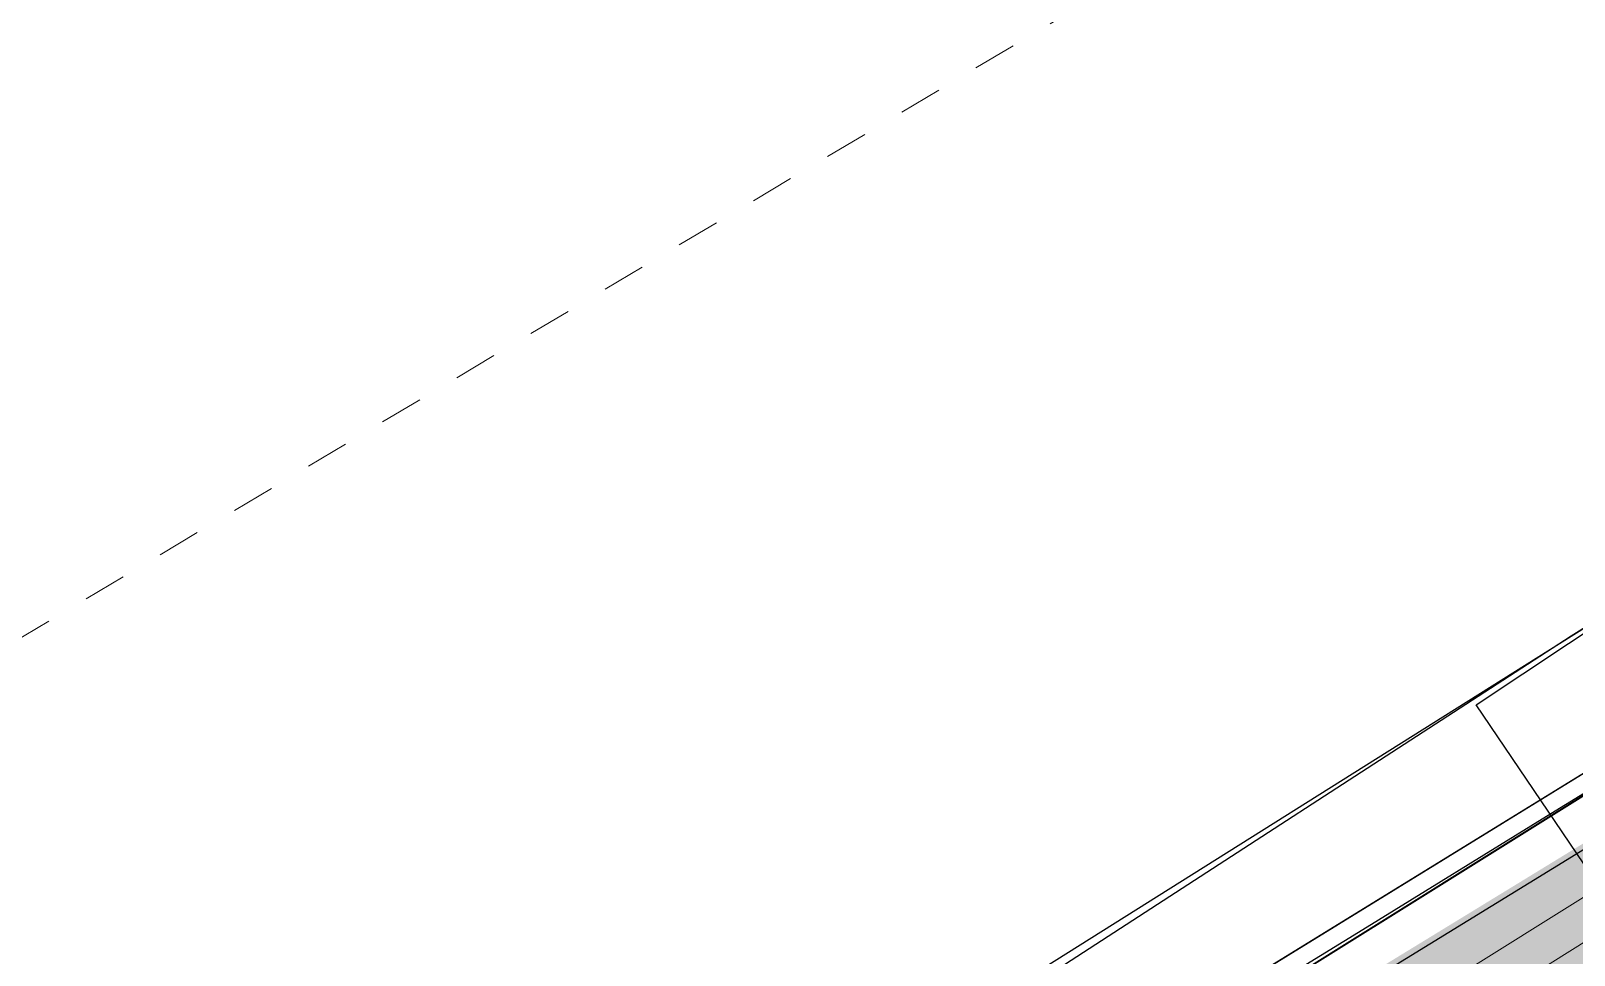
# Model space of a CAD drawing. Header units: metres. Extents: x 507649 to 508899, y 6966965 to 6967377.
# Drawn here: x 507755.558 to 507759.132, y 6967254.904 to 6967257.045 of the extents above; entities that cross this region are included whole.
import ezdxf

# ---------------------------------------------------------------- set-up
doc = ezdxf.new("R2010")
doc.units = ezdxf.units.M
doc.linetypes.add('AEC_Double Dash', pattern=[0.039, 0.015, -0.004, 0.006, -0.004, 0.006, -0.004])
doc.layers.add('_PROP-BDY', color=6, linetype='Continuous', plot=False)
doc.layers.add('defpoints_hatch_bdy', color=47, linetype='Continuous', plot=False)
for name, color, linetype, lineweight in [('A-FLOR', 252, 'Continuous', 5), ('C-PROP-LINE', 252, 'AEC_Double Dash', 5), ('D_UG_PIPES', 252, 'EXIST_SWD', 0)]:
    doc.layers.add(name, color=color, linetype=linetype, lineweight=lineweight)
for name, color, linetype in [('C_TEXT_2.5', 7, 'Continuous'), ('KRB_LIP', 6, 'Continuous'), ('mga2020bdy', 252, 'Continuous'), ('mga2020DR_GRATE', 252, 'Continuous'), ('mga2020ROAD_KERB_LIP', 252, 'Continuous'), ('PAV_CREST SAG', 2, 'Continuous'), ('TIN BORDER', 5, 'Continuous')]:
    doc.layers.add(name, color=color, linetype=linetype)
doc.layers.add('HATCH_PAVEMENT_FOOTPATH', color=7, linetype='Continuous', true_color=0xffe8a3)
doc.styles.get("Standard").update_dxf_attribs({"font": 'ARIALN.TTF'})
doc.linetypes.add('EXIST_SWD', pattern='A,5,-2.5,5,-2,["SWD",Standard,S=2.5,R=0,X=0,Y=-1.25],-8,5,-2.5,5,-2.5', length=37.5)

# ---------------------------------------------------------------- blocks, each defined once
blk = doc.blocks.new('XD_HATCH')
at = {"layer": 'HATCH_PAVEMENT_FOOTPATH'}
h = blk.add_hatch(color=256, dxfattribs=at)
h.dxf.hatch_style = 1
h.paths.add_polyline_path([(507751.8789, 6967248.3707), (507750.8192, 6967250.0668), (507764.199, 6967258.2482), (507768.6503, 6967260.7366), (507768.8747, 6967259.5551), (507765.4333, 6967257.405), (507765.6876, 6967256.9979)])
at = {"layer": 'defpoints_hatch_bdy', "color": 4}
blk.add_lwpolyline([(507751.8789, 6967248.3707), (507750.8192, 6967250.0668), (507764.6279, 6967258.6941), (507765.6876, 6967256.9979)], close=True, dxfattribs=at)
blk = doc.blocks.new('XE_SURVEY')
at = {"layer": 'D_UG_PIPES', "flags": 128}
blk.add_lwpolyline([(507716.9447, 6967228.7162), (507720.9949, 6967231.9946), (507721.8177, 6967232.6612), (507728.3424, 6967236.3598), (507737.4607, 6967241.5661), (507738.8597, 6967242.3772), (507740.1304, 6967243.1743), (507740.9775, 6967243.7057), (507743.9514, 6967245.5512), (507752.0419, 6967250.5306), (507755.8742, 6967252.8893), (507757.1491, 6967253.6795), (507759.1677, 6967254.9422), (507759.6377, 6967255.6032), (507762.3373, 6967262.6002), (507763.9398, 6967266.8052), (507765.5351, 6967271.013), (507768.1357, 6967277.8982)], dxfattribs=at)
at = {"layer": 'mga2020bdy'}
blk.add_polyline3d([(507733.0248, 6967239.0482, 4.469), (507736.0993, 6967240.9477, 4.4527), (507736.6834, 6967241.3067, 4.4393), (507736.9844, 6967241.4339, 4.4329), (507737.975, 6967242.3757, 4.4239), (507738.0041, 6967242.4202, 4.4222), (507740.823, 6967244.1743, 4.4566), (507752.055, 6967251.1994, 4.5262), (507759.1248, 6967255.6432, 4.4809), (507762.5143, 6967257.7594, 4.509), (507764.0703, 6967258.6973, 4.5203), (507768.0649, 6967260.9222, 4.5487), (507768.4417, 6967261.119, 4.552), (507772.9333, 6967263.3018, 4.591), (507777.8674, 6967265.5383, 4.6363), (507783.8819, 6967268.22, 4.6925)], dxfattribs=at)
at = {"layer": 'mga2020DR_GRATE'}
blk.add_polyline3d([(507758.9054, 6967255.4835, 4.4636), (507759.4411, 6967255.84, 4.4722), (507759.7746, 6967255.354, 4.3905), (507759.2387, 6967254.9913, 4.3703), (507758.9054, 6967255.4835, 4.4636)], dxfattribs=at)
at = {"layer": 'mga2020ROAD_KERB_LIP'}
blk.add_polyline3d([(507783.8819, 6967268.22, 4.6925), (507777.8674, 6967265.5383, 4.6363), (507772.9333, 6967263.3018, 4.591), (507768.4417, 6967261.119, 4.552), (507768.0649, 6967260.9222, 4.5487), (507764.0703, 6967258.6973, 4.5203), (507762.5143, 6967257.7594, 4.509), (507759.1248, 6967255.6432, 4.4809), (507757.4654, 6967254.5665, 4.4958), (507752.055, 6967251.1994, 4.5262), (507746.2396, 6967247.5524, 4.5016), (507740.823, 6967244.1743, 4.4566), (507737.975, 6967242.3757, 4.4239)], dxfattribs=at)
blk = doc.blocks.new('25027_BNP_Skygate Play-Sheet - 000101 - SITE PLAN')
at = {"layer": '_PROP-BDY'}
blk.add_line((-2226983.37, 4009381.75), (-2226983.37, 4059443.92), dxfattribs=at)
at = {"layer": 'A-FLOR'}
blk.add_line((-2227183.37, 4020426.11), (-2227183.37, 4019426.11), dxfattribs=at)
at = {"layer": 'C-PROP-LINE'}
blk.add_line((-2223988.2, 4059890.85), (-2225150.52, 4003276.32), dxfattribs=at)
blk = doc.blocks.new('XE_ARCH')
at = {"xscale": 0.001, "yscale": 0.001, "zscale": 0.001, "rotation": 121.996}
blk.add_blockref('25027_BNP_Skygate Play-Sheet - 000101 - SITE PLAN', (509988.1258, 6971273.7702), dxfattribs=at)
blk = doc.blocks.new('A$Cbbbd136e')
at = {"layer": 'TIN BORDER'}
blk.add_lwpolyline([(507817.1687, 6967271.1876), (507813.8445, 6967273.6154), (507808.9288, 6967275.4774), (507808.1997, 6967275.7245), (507804.9525, 6967276.4595), (507804.528, 6967276.5138), (507801.6279, 6967276.6376), (507799.5718, 6967276.4661), (507796.8888, 6967275.7211), (507794.1811, 6967274.1743), (507792.7892, 6967273.0951), (507788.3, 6967270.1058), (507772.9333, 6967263.3018), (507769.3113, 6967261.5314), (507767.9299, 6967260.7572), (507767.8185, 6967260.6875), (507764.6279, 6967258.6941), (507750.7608, 6967250.1603), (507738.4955, 6967242.8299), (507737.9172, 6967242.489), (507736.5955, 6967241.3754), (507732.9355, 6967239.1162)], dxfattribs=at)
blk = doc.blocks.new('XD_DESIGN BASE_1')
at = {"layer": 'KRB_LIP'}
blk.add_polyline3d([(507743.2597, 6967217.2114, 5.008), (507739.3059, 6967223.5285, 5.0155), (507739.3059, 6967223.5285, 5.0155), (507736.1297, 6967228.818, 4.9921), (507736.1297, 6967228.818, 4.9921), (507735.2572, 6967230.3489, 4.9038), (507734.7946, 6967232.0493, 4.8154), (507734.7713, 6967233.8113, 4.7271), (507734.7713, 6967233.8113, 4.7271), (507735.0309, 6967235.0921, 4.6748), (507735.5247, 6967236.302, 4.6224), (507735.5247, 6967236.302, 4.6224), (507736.2335, 6967237.4015, 4.57), (507737.1382, 6967238.3463, 4.5176), (507737.1382, 6967238.3463, 4.5176), (507739.7938, 6967240.6545, 4.5), (507750.7608, 6967250.1603, 4.6008), (507764.6279, 6967258.6941, 4.626), (507767.8185, 6967260.6875, 4.6018), (507767.9299, 6967260.7572, 4.601), (507769.3113, 6967261.5314, 4.5891), (507772.9333, 6967263.3018, 4.62)], dxfattribs=at)
at = {"layer": 'PAV_CREST SAG'}
for points in [[(507732.9355, 6967239.1162, 4.4693), (507736.5955, 6967241.3754, 4.4396), (507737.9172, 6967242.489, 4.4221), (507738.4955, 6967242.8299, 4.4145), (507750.7608, 6967250.1603, 4.6008), (507764.6279, 6967258.6941, 4.626), (507767.8185, 6967260.6875, 4.6018), (507767.9299, 6967260.7572, 4.601), (507769.3113, 6967261.5314, 4.5891), (507772.9333, 6967263.3018, 4.62), (507788.3, 6967270.1058, 4.7593), (507792.7892, 6967273.0951, 4.8954), (507794.1811, 6967274.1743, 4.9112), (507796.8888, 6967275.7211, 4.8316), (507799.5718, 6967276.4661, 4.9677), (507801.6279, 6967276.6376, 4.9723), (507804.528, 6967276.5138, 4.9791), (507804.9525, 6967276.4595, 4.9766), (507808.1997, 6967275.7245, 4.9574), (507808.9288, 6967275.4774, 4.953), (507813.8445, 6967273.6154, 4.8547), (507817.1687, 6967271.1876, 4.8622)], [(507755.2359, 6967252.8673, 4.7589), (507755.6618, 6967253.1294, 4.7597), (507756.0876, 6967253.3914, 4.7605), (507756.5134, 6967253.6535, 4.7612), (507756.9392, 6967253.9155, 4.762), (507757.3651, 6967254.1776, 4.7628), (507757.7909, 6967254.4397, 4.7636), (507758.2167, 6967254.7017, 4.7643), (507758.6425, 6967254.9638, 4.7651), (507759.0684, 6967255.2258, 4.7659), (507759.4942, 6967255.4879, 4.7667), (507759.92, 6967255.7499, 4.7674), (507760.3458, 6967256.012, 4.7682), (507760.7717, 6967256.274, 4.769), (507761.1975, 6967256.5361, 4.7698), (507761.6233, 6967256.7981, 4.7705), (507762.0492, 6967257.0602, 4.7713), (507762.475, 6967257.3222, 4.7721), (507762.9008, 6967257.5843, 4.7729), (507763.3266, 6967257.8464, 4.7736), (507763.7525, 6967258.1084, 4.7744), (507764.1783, 6967258.3705, 4.7752), (507764.4097, 6967258.5129, 4.7756)], [(507755.2359, 6967252.8673, 4.7589), (507755.6618, 6967253.1294, 4.7597), (507756.0876, 6967253.3914, 4.7605), (507756.5134, 6967253.6535, 4.7612), (507756.9392, 6967253.9155, 4.762), (507757.3651, 6967254.1776, 4.7628), (507757.7909, 6967254.4397, 4.7636), (507758.2167, 6967254.7017, 4.7643), (507758.6425, 6967254.9638, 4.7651), (507759.0684, 6967255.2258, 4.7659), (507759.4942, 6967255.4879, 4.7667), (507759.92, 6967255.7499, 4.7674), (507760.3458, 6967256.012, 4.7682), (507760.7717, 6967256.274, 4.769), (507761.1975, 6967256.5361, 4.7698), (507761.6233, 6967256.7981, 4.7705), (507762.0492, 6967257.0602, 4.7713), (507762.475, 6967257.3222, 4.7721), (507762.9008, 6967257.5843, 4.7729), (507763.3266, 6967257.8464, 4.7736), (507763.7525, 6967258.1084, 4.7744), (507764.1783, 6967258.3705, 4.7752), (507764.4097, 6967258.5129, 4.7756)], [(507755.2359, 6967252.8673, 4.7589), (507755.6618, 6967253.1294, 4.7597), (507756.0876, 6967253.3914, 4.7605), (507756.5134, 6967253.6535, 4.7612), (507756.9392, 6967253.9155, 4.762), (507757.3651, 6967254.1776, 4.7628), (507757.7909, 6967254.4397, 4.7636), (507758.2167, 6967254.7017, 4.7643), (507758.6425, 6967254.9638, 4.7651), (507759.0684, 6967255.2258, 4.7659), (507759.4942, 6967255.4879, 4.7667), (507759.92, 6967255.7499, 4.7674), (507760.3458, 6967256.012, 4.7682), (507760.7717, 6967256.274, 4.769), (507761.1975, 6967256.5361, 4.7698), (507761.6233, 6967256.7981, 4.7705), (507762.0492, 6967257.0602, 4.7713), (507762.475, 6967257.3222, 4.7721), (507762.9008, 6967257.5843, 4.7729), (507763.3266, 6967257.8464, 4.7736), (507763.7525, 6967258.1084, 4.7744), (507764.1783, 6967258.3705, 4.7752), (507764.4097, 6967258.5129, 4.7756)], [(507755.2936, 6967252.7736, 4.7589), (507755.7194, 6967253.0357, 4.7597), (507756.1452, 6967253.2978, 4.7605), (507756.5711, 6967253.5598, 4.7612), (507756.9969, 6967253.8219, 4.762), (507757.4227, 6967254.0839, 4.7628), (507757.8485, 6967254.346, 4.7636), (507758.2744, 6967254.608, 4.7643), (507758.7002, 6967254.8701, 4.7651), (507759.126, 6967255.1321, 4.7659), (507759.5518, 6967255.3942, 4.7667), (507759.9777, 6967255.6562, 4.7674), (507760.4035, 6967255.9183, 4.7682), (507760.8293, 6967256.1804, 4.769), (507761.2552, 6967256.4424, 4.7698), (507761.681, 6967256.7045, 4.7705), (507762.1068, 6967256.9665, 4.7713), (507762.5326, 6967257.2286, 4.7721), (507762.9585, 6967257.4906, 4.7729), (507763.3843, 6967257.7527, 4.7736), (507763.8101, 6967258.0147, 4.7744), (507764.2359, 6967258.2768, 4.7752), (507764.4673, 6967258.4192, 4.7756)], [(507755.2936, 6967252.7736, 4.7589), (507755.7194, 6967253.0357, 4.7597), (507756.1452, 6967253.2978, 4.7605), (507756.5711, 6967253.5598, 4.7612), (507756.9969, 6967253.8219, 4.762), (507757.4227, 6967254.0839, 4.7628), (507757.8485, 6967254.346, 4.7636), (507758.2744, 6967254.608, 4.7643), (507758.7002, 6967254.8701, 4.7651), (507759.126, 6967255.1321, 4.7659), (507759.5518, 6967255.3942, 4.7667), (507759.9777, 6967255.6562, 4.7674), (507760.4035, 6967255.9183, 4.7682), (507760.8293, 6967256.1804, 4.769), (507761.2552, 6967256.4424, 4.7698), (507761.681, 6967256.7045, 4.7705), (507762.1068, 6967256.9665, 4.7713), (507762.5326, 6967257.2286, 4.7721), (507762.9585, 6967257.4906, 4.7729), (507763.3843, 6967257.7527, 4.7736), (507763.8101, 6967258.0147, 4.7744), (507764.2359, 6967258.2768, 4.7752), (507764.4673, 6967258.4192, 4.7756)], [(507755.2936, 6967252.7736, 4.7589), (507755.7194, 6967253.0357, 4.7597), (507756.1452, 6967253.2978, 4.7605), (507756.5711, 6967253.5598, 4.7612), (507756.9969, 6967253.8219, 4.762), (507757.4227, 6967254.0839, 4.7628), (507757.8485, 6967254.346, 4.7636), (507758.2744, 6967254.608, 4.7643), (507758.7002, 6967254.8701, 4.7651), (507759.126, 6967255.1321, 4.7659), (507759.5518, 6967255.3942, 4.7667), (507759.9777, 6967255.6562, 4.7674), (507760.4035, 6967255.9183, 4.7682), (507760.8293, 6967256.1804, 4.769), (507761.2552, 6967256.4424, 4.7698), (507761.681, 6967256.7045, 4.7705), (507762.1068, 6967256.9665, 4.7713), (507762.5326, 6967257.2286, 4.7721), (507762.9585, 6967257.4906, 4.7729), (507763.3843, 6967257.7527, 4.7736), (507763.8101, 6967258.0147, 4.7744), (507764.2359, 6967258.2768, 4.7752), (507764.4673, 6967258.4192, 4.7756)]]:
    blk.add_polyline3d(points, dxfattribs=at)
at = {"layer": 'TIN BORDER'}
blk.add_blockref('A$Cbbbd136e', (0, 0), dxfattribs=at)

msp = doc.modelspace()

# ---------------------------------------------------------------- block references
at = {"layer": 'C_TEXT_2.5'}
for name in ['XD_HATCH', 'XE_SURVEY']:
    msp.add_blockref(name, (0, 0), dxfattribs=at)

# ---------------------------------------------------------------- next in the draw order: block references
msp.add_blockref('XE_ARCH', (0, 0), dxfattribs=at)

# ---------------------------------------------------------------- next in the draw order: block references
msp.add_blockref('XD_DESIGN BASE_1', (0, 0), dxfattribs=at)

doc.saveas('drawing.dxf')
